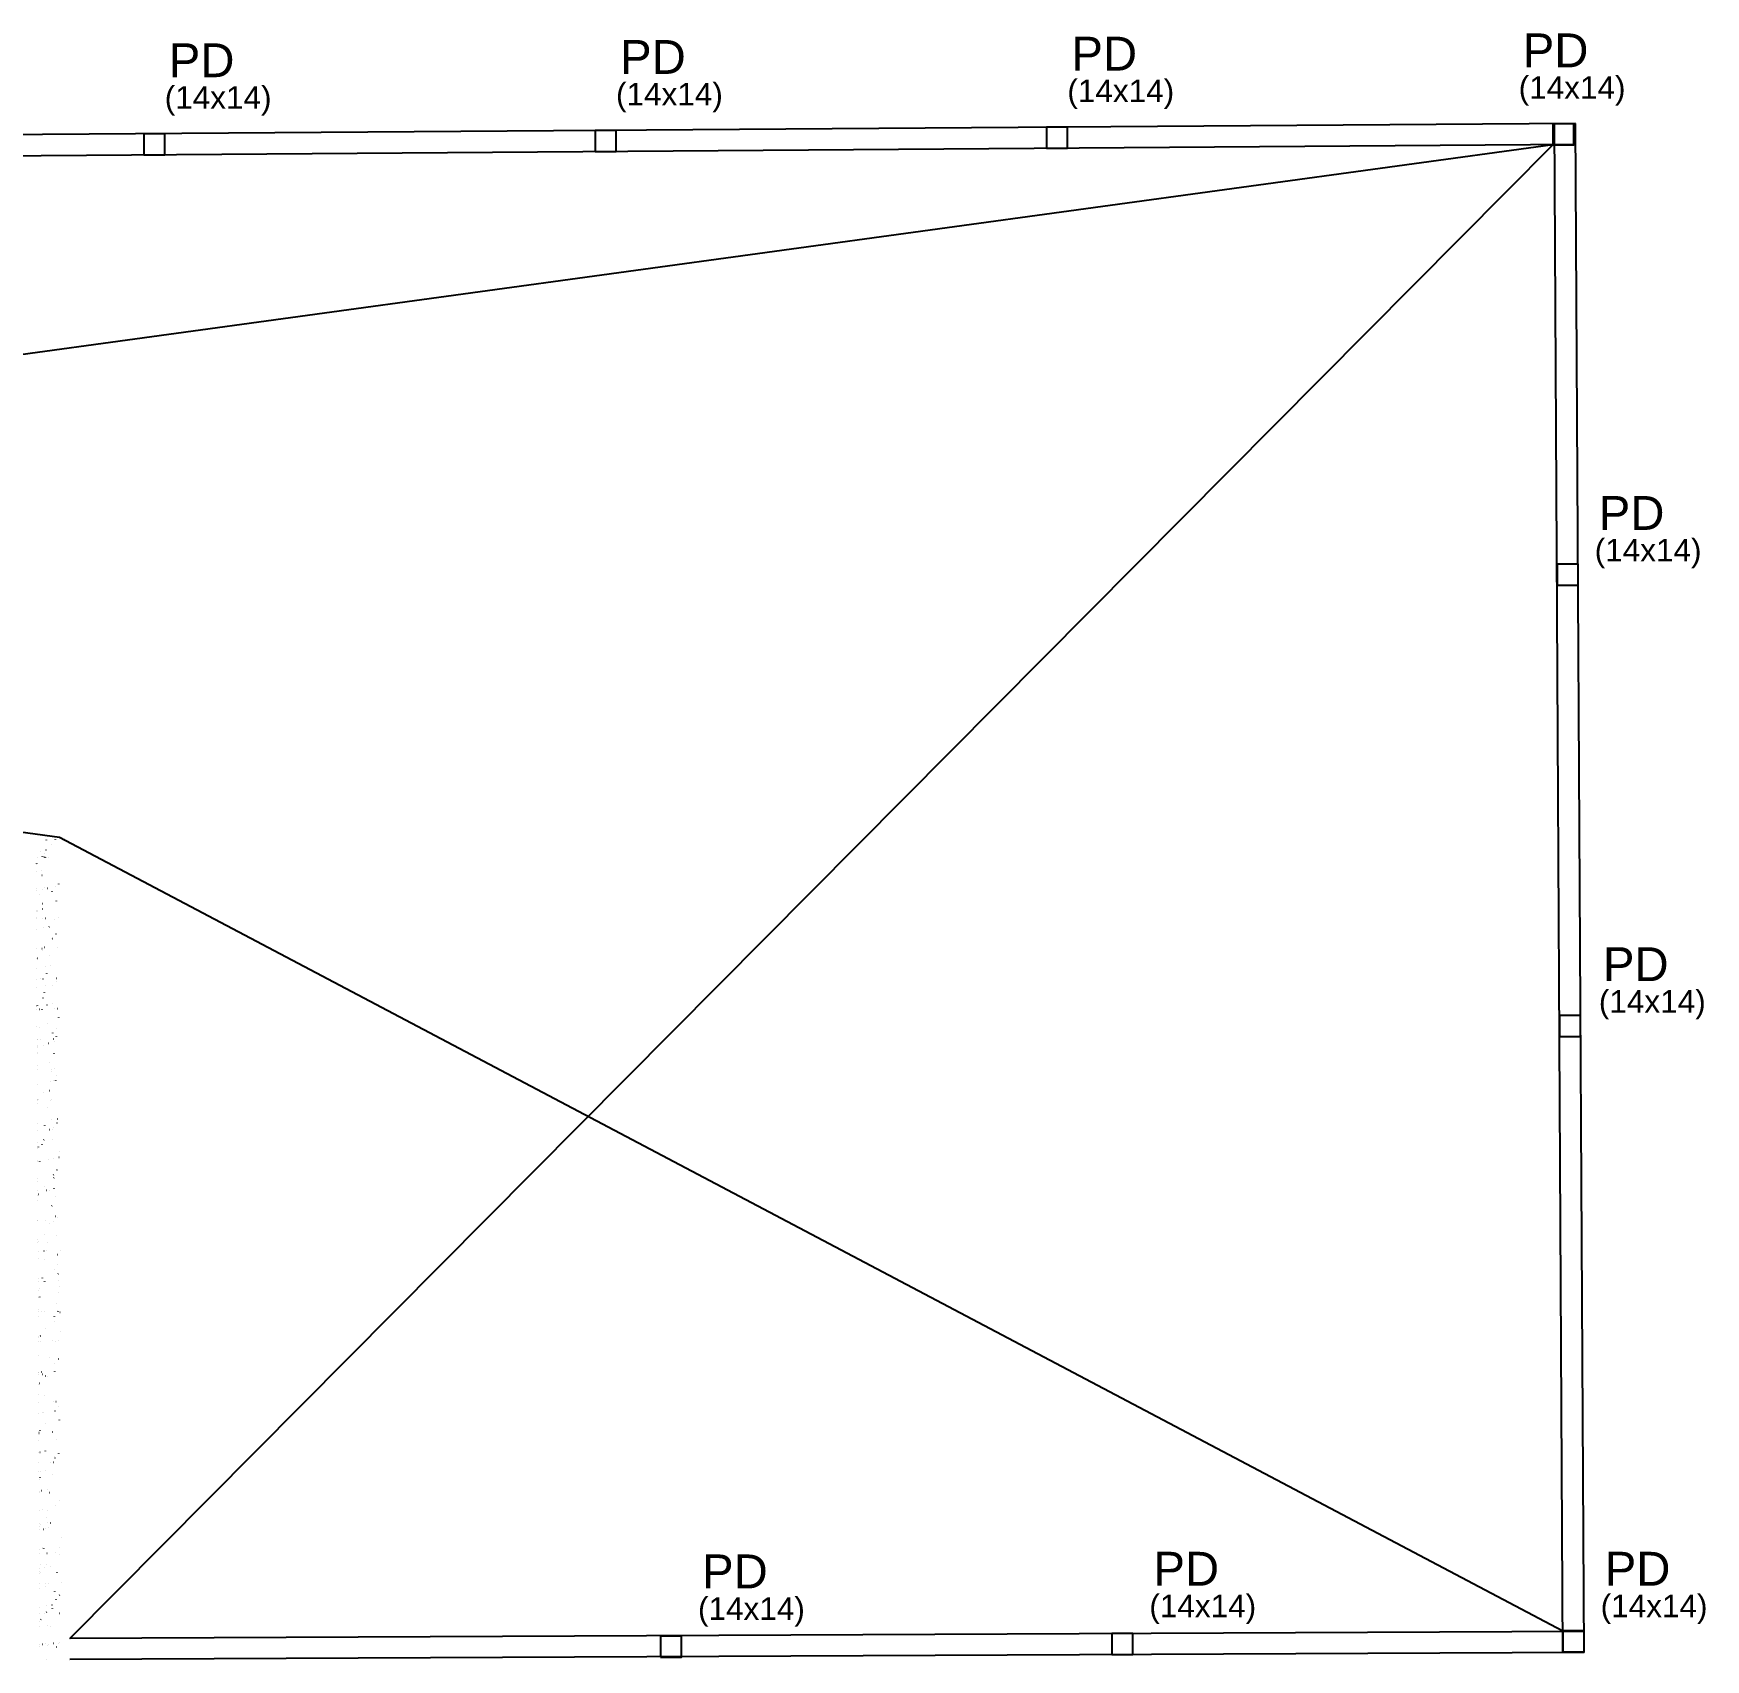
# Model space of a CAD drawing. Header units: millimetres. Extents: x 11071 to 20686, y 1651 to 7234.
# Drawn here: x 16006 to 17118, y 6153 to 7234 of the extents above; entities that cross this region are included whole.
import ezdxf

# ---------------------------------------------------------------- set-up
doc = ezdxf.new("R2010")
doc.units = ezdxf.units.MM
for name, color, linetype in [('1', 4, 'Continuous'), ('12', 3, 'Continuous'), ('19', 5, 'Continuous'), ('4', 1, 'Continuous'), ('9', 3, 'Continuous')]:
    doc.layers.add(name, color=color, linetype=linetype)
doc.styles.get("Standard").update_dxf_attribs({"font": 'arial.ttf'})

# ---------------------------------------------------------------- blocks, each defined once
blk = doc.blocks.new('_H9EFD498501-004')
for p, q in [((3967.79707, 4538.420024), (3967.842727, 4538.479525)), ((3957.466791, 4524.957342), (3957.466791, 4524.957342)), ((3957.466791, 4524.957342), (3957.466791, 4524.957342)), ((3957.466791, 4524.957342), (3957.466791, 4524.957342)), ((3957.798164, 4525.389195), (3957.843821, 4525.448697)), ((3958.55694, 4529.193297), (3958.55694, 4529.193297)), ((3958.55694, 4529.193297), (3958.55694, 4529.193297)), ((3958.55694, 4529.193297), (3958.55694, 4529.193297)), ((3961.542046, 4530.268318), (3961.587704, 4530.32782)), ((3962.868451, 4529.784808), (3962.878241, 4529.859166)), ((3963.534407, 4529.410618), (3963.609335, 4529.41389)), ((3963.982634, 4534.635244), (3963.998835, 4534.638835)), ((3963.982634, 4534.635244), (3963.982634, 4534.635244)), ((3965.407622, 4529.492405), (3965.482551, 4529.495676)), ((3957.487719, 4520.304798), (3957.487719, 4520.304798)), ((3957.487719, 4520.304798), (3957.487719, 4520.304798)), ((3960.62039, 4520.999294), (3960.693612, 4521.015527)), ((3961.277664, 4517.701573), (3961.287453, 4517.775932)), ((3957.53837, 4509.044691), (3957.53837, 4509.044691)), ((3957.53837, 4509.044691), (3957.53837, 4509.044691)), ((3957.545646, 4507.427082), (3957.545646, 4507.427082)), ((3957.545646, 4507.427082), (3957.545646, 4507.427082)), ((3957.545646, 4507.427082), (3957.545646, 4507.427082)), ((3959.613455, 4505.060652), (3959.623244, 4505.13501)), ((3961.342387, 4508.2688), (3961.415609, 4508.285033)), ((3962.961383, 4509.281465), (3963.036311, 4509.284736)), ((3965.003497, 4509.080448), (3965.076719, 4509.096681)), ((3967.9723, 4507.022698), (3968.017957, 4507.0822)), ((3970.369298, 4510.146527), (3970.414955, 4510.206029)), ((3972.364767, 4511.877087), (3972.374557, 4511.951445)), ((3957.603573, 4494.549367), (3957.603573, 4494.549367)), ((3957.603573, 4494.549367), (3957.603573, 4494.549367)), ((3957.608222, 4493.515968), (3957.608222, 4493.515968)), ((3957.608222, 4493.515968), (3957.608222, 4493.515968)), ((3957.608222, 4493.515968), (3957.608222, 4493.515968)), ((3957.973393, 4493.99187), (3958.019051, 4494.051371)), ((3958.125456, 4493.75818), (3958.135245, 4493.832538)), ((3961.698274, 4495.45714), (3961.771496, 4495.473373)), ((3961.717276, 4498.870993), (3961.762933, 4498.930494)), ((3970.876769, 4500.574615), (3970.886558, 4500.648974)), ((3957.624257, 4489.951194), (3957.624257, 4489.951194)), ((3957.624257, 4489.951194), (3957.624257, 4489.951194)), ((3957.624257, 4489.951194), (3957.624257, 4489.951194)), ((3957.628785, 4488.944504), (3957.628785, 4488.944504)), ((3957.628785, 4488.944504), (3957.628785, 4488.944504)), ((3957.628785, 4488.944504), (3957.628785, 4488.944504)), ((3957.6615, 4481.671651), (3957.6615, 4481.671651)), ((3957.6615, 4481.671651), (3957.6615, 4481.671651)), ((3957.6615, 4481.671651), (3957.6615, 4481.671651)), ((3961.78893, 4489.12614), (3961.863858, 4489.129411)), ((3962.420271, 4482.726645), (3962.493493, 4482.742878)), ((3963.662145, 4489.207926), (3963.737074, 4489.211198)), ((3966.081381, 4483.538294), (3966.154604, 4483.554527)), ((3969.285981, 4488.491381), (3969.29577, 4488.565739)), ((3972.503722, 4489.593958), (3972.578651, 4489.597229)), ((3957.719201, 4468.844317), (3957.719201, 4468.844317)), ((3957.719201, 4468.844317), (3957.719201, 4468.844317)), ((3957.719427, 4468.793936), (3957.719427, 4468.793936)), ((3957.719427, 4468.793936), (3957.719427, 4468.793936)), ((3961.215906, 4468.996986), (3961.290834, 4469.000258)), ((3962.776158, 4469.914986), (3962.84938, 4469.931219)), ((3967.621772, 4475.850459), (3967.631561, 4475.924817)), ((3968.14753, 4475.625373), (3968.193187, 4475.684874)), ((3970.544528, 4478.749201), (3970.590185, 4478.808703)), ((3971.331269, 4469.438633), (3971.406198, 4469.441904)), ((3957.749652, 4462.074595), (3957.749652, 4462.074595)), ((3957.749652, 4462.074595), (3957.749652, 4462.074595)), ((3957.749652, 4462.074595), (3957.749652, 4462.074595)), ((3958.148623, 4462.594544), (3958.19428, 4462.654045)), ((3961.892506, 4467.473667), (3961.938163, 4467.533169)), ((3963.498155, 4457.184491), (3963.571378, 4457.200724)), ((3966.133773, 4464.547988), (3966.143563, 4464.622346)), ((3967.159265, 4457.99614), (3967.232488, 4458.012373)), ((3957.777354, 4455.91622), (3957.777354, 4455.91622)), ((3957.777354, 4455.91622), (3957.777354, 4455.91622)), ((3957.777354, 4455.91622), (3957.777354, 4455.91622)), ((3957.809616, 4448.74413), (3957.809616, 4448.74413)), ((3957.809616, 4448.74413), (3957.809616, 4448.74413)), ((3957.809616, 4448.74413), (3957.809616, 4448.74413)), ((3960.043453, 4448.841661), (3960.118381, 4448.844933)), ((3961.916668, 4448.923448), (3961.991597, 4448.926719)), ((3964.542985, 4452.464753), (3964.552775, 4452.539112)), ((3970.719758, 4447.351876), (3970.765415, 4447.411377)), ((3970.758245, 4449.309479), (3970.833174, 4449.312751)), ((3957.835281, 4443.038504), (3957.835281, 4443.038504)), ((3957.835281, 4443.038504), (3957.835281, 4443.038504)), ((3962.067736, 4436.076341), (3962.113393, 4436.135843)), ((3962.878776, 4439.823831), (3962.888566, 4439.89819)), ((3963.854042, 4444.372832), (3963.927264, 4444.389065)), ((3968.32276, 4444.228047), (3968.368417, 4444.287548)), ((3957.891083, 4430.633222), (3957.891083, 4430.633222)), ((3957.891083, 4430.633222), (3957.891083, 4430.633222)), ((3957.891083, 4430.633222), (3957.891083, 4430.633222)), ((3957.893208, 4430.160789), (3957.893208, 4430.160789)), ((3957.893208, 4430.160789), (3957.893208, 4430.160789)), ((3957.893208, 4430.160789), (3957.893208, 4430.160789)), ((3957.900031, 4428.643943), (3957.900031, 4428.643943)), ((3957.900031, 4428.643943), (3957.900031, 4428.643943)), ((3958.323853, 4431.197218), (3958.36951, 4431.25672)), ((3959.470429, 4428.712508), (3959.545357, 4428.715779)), ((3961.390778, 4428.52136), (3961.400567, 4428.595718)), ((3964.57604, 4431.642337), (3964.649262, 4431.65857)), ((3968.23715, 4432.453986), (3968.310372, 4432.470218)), ((3969.585792, 4429.154154), (3969.660721, 4429.157425)), ((3971.459007, 4429.23594), (3971.533936, 4429.239212)), ((3957.951135, 4417.283073), (3957.951135, 4417.283073)), ((3957.951135, 4417.283073), (3957.951135, 4417.283073)), ((3959.79999, 4416.438126), (3959.809779, 4416.512484)), ((3964.931926, 4418.830677), (3965.005148, 4418.84691)), ((3968.497989, 4412.830721), (3968.543647, 4412.890223)), ((3970.894988, 4415.95455), (3970.940645, 4416.014052)), ((3972.551302, 4423.254561), (3972.561092, 4423.328919)), ((3957.990447, 4408.543756), (3957.990447, 4408.543756)), ((3957.990447, 4408.543756), (3957.990447, 4408.543756)), ((3957.990447, 4408.543756), (3957.990447, 4408.543756)), ((3958.009062, 4404.405358), (3958.009062, 4404.405358)), ((3958.009062, 4404.405358), (3958.009062, 4404.405358)), ((3958.009062, 4404.405358), (3958.009062, 4404.405358)), ((3958.015894, 4402.886577), (3958.015894, 4402.886577)), ((3958.135781, 4403.797204), (3958.14557, 4403.871562)), ((3958.297976, 4408.557183), (3958.372904, 4408.560454)), ((3960.171191, 4408.638969), (3960.24612, 4408.64224)), ((3962.242966, 4404.679016), (3962.288623, 4404.738517)), ((3965.653924, 4406.100183), (3965.727146, 4406.116416)), ((3969.012768, 4409.025001), (3969.087696, 4409.028272)), ((3969.315034, 4406.911831), (3969.388256, 4406.928064)), ((3970.887093, 4410.613639), (3970.896883, 4410.687997)), ((3958.032514, 4399.191848), (3958.032514, 4399.191848)), ((3958.032514, 4399.191848), (3958.032514, 4399.191848)), ((3958.032514, 4399.191848), (3958.032514, 4399.191848)), ((3958.06699, 4391.527642), (3958.06699, 4391.527642)), ((3958.06699, 4391.527642), (3958.06699, 4391.527642)), ((3958.499083, 4399.799893), (3958.54474, 4399.859394)), ((3966.00981, 4393.288523), (3966.083033, 4393.304756)), ((3969.399095, 4399.311168), (3969.408884, 4399.385526)), ((3958.080862, 4388.443569), (3958.080862, 4388.443569)), ((3958.080862, 4388.443569), (3958.080862, 4388.443569)), ((3958.080862, 4388.443569), (3958.080862, 4388.443569)), ((3966.731808, 4380.558029), (3966.80503, 4380.574262)), ((3967.808307, 4387.227933), (3967.818096, 4387.302292)), ((3967.840315, 4388.869675), (3967.915243, 4388.872947)), ((3968.673219, 4381.433396), (3968.718876, 4381.492897)), ((3969.71353, 4388.951462), (3969.788459, 4388.954733)), ((3970.392918, 4381.369677), (3970.46614, 4381.38591)), ((3971.070217, 4384.557224), (3971.115875, 4384.616726)), ((3958.124917, 4378.649927), (3958.124917, 4378.649927)), ((3958.124917, 4378.649927), (3958.124917, 4378.649927)), ((3958.124917, 4378.649927), (3958.124917, 4378.649927)), ((3958.171278, 4368.343382), (3958.171278, 4368.343382)), ((3958.425714, 4368.35449), (3958.500643, 4368.357762)), ((3958.674313, 4368.402567), (3958.71997, 4368.462069)), ((3962.418196, 4373.28169), (3962.463853, 4373.341192)), ((3966.144098, 4374.587011), (3966.153887, 4374.66137)), ((3967.267291, 4368.740522), (3967.342219, 4368.743793)), ((3958.173945, 4367.750475), (3958.173945, 4367.750475)), ((3958.173945, 4367.750475), (3958.173945, 4367.750475)), ((3958.173945, 4367.750475), (3958.173945, 4367.750475)), ((3958.182844, 4365.772211), (3958.182844, 4365.772211)), ((3958.182844, 4365.772211), (3958.182844, 4365.772211)), ((3964.656099, 4363.28454), (3964.665889, 4363.358898)), ((3967.087694, 4367.746369), (3967.160917, 4367.762602)), ((3958.240771, 4352.894496), (3958.240771, 4352.894496)), ((3958.240771, 4352.894496), (3958.240771, 4352.894496)), ((3958.240771, 4352.894496), (3958.240771, 4352.894496)), ((3958.261693, 4348.243194), (3958.261693, 4348.243194)), ((3958.261693, 4348.243194), (3958.261693, 4348.243194)), ((3958.261693, 4348.243194), (3958.261693, 4348.243194)), ((3963.065311, 4351.201306), (3963.075101, 4351.275664)), ((3966.094838, 4348.585197), (3966.169766, 4348.588468)), ((3967.809692, 4355.015874), (3967.882914, 4355.032107)), ((3967.968053, 4348.666983), (3968.042982, 4348.670255)), ((3968.848449, 4350.03607), (3968.894106, 4350.095572)), ((3971.245447, 4353.159899), (3971.291104, 4353.2194)), ((3971.470802, 4355.827523), (3971.544024, 4355.843756)), ((3958.298698, 4340.01678), (3958.298698, 4340.01678)), ((3958.298698, 4340.01678), (3958.298698, 4340.01678)), ((3958.315376, 4336.309102), (3958.315376, 4336.309102)), ((3958.315376, 4336.309102), (3958.315376, 4336.309102)), ((3958.315376, 4336.309102), (3958.315376, 4336.309102)), ((3958.849543, 4337.005241), (3958.8952, 4337.064743)), ((3961.401102, 4338.560384), (3961.410892, 4338.634742)), ((3962.593425, 4341.884364), (3962.639083, 4341.943866)), ((3968.165579, 4342.204215), (3968.238801, 4342.220448)), ((3958.352109, 4328.143007), (3958.352109, 4328.143007)), ((3958.352109, 4328.143007), (3958.352109, 4328.143007)), ((3958.356625, 4327.139064), (3958.356625, 4327.139064)), ((3958.356625, 4327.139064), (3958.356625, 4327.139064)), ((3958.356625, 4327.139064), (3958.356625, 4327.139064)), ((3959.913104, 4327.257912), (3959.922893, 4327.332271)), ((3965.521814, 4328.456043), (3965.596742, 4328.459315)), ((3968.887576, 4329.47372), (3968.960798, 4329.489953)), ((3972.548686, 4330.285369), (3972.621908, 4330.301602)), ((3972.664416, 4334.074348), (3972.674206, 4334.148706)), ((3958.407532, 4315.82196), (3958.407532, 4315.82196)), ((3958.407532, 4315.82196), (3958.407532, 4315.82196)), ((3958.407532, 4315.82196), (3958.407532, 4315.82196)), ((3958.414552, 4314.261349), (3958.414552, 4314.261349)), ((3958.414552, 4314.261349), (3958.414552, 4314.261349)), ((3969.023679, 4318.638744), (3969.069336, 4318.698246)), ((3969.243463, 4316.662061), (3969.316685, 4316.678294)), ((3971.073628, 4321.991113), (3971.083418, 4322.065472)), ((3971.420677, 4321.762573), (3971.466334, 4321.822075)), ((3958.442524, 4308.04282), (3958.442524, 4308.04282)), ((3958.442524, 4308.04282), (3958.442524, 4308.04282)), ((3958.442524, 4308.04282), (3958.442524, 4308.04282)), ((3958.456807, 4304.867728), (3958.456807, 4304.867728)), ((3958.456807, 4304.867728), (3958.456807, 4304.867728)), ((3958.456807, 4304.867728), (3958.456807, 4304.867728)), ((3959.024773, 4305.607916), (3959.07043, 4305.667417)), ((3962.768655, 4310.487039), (3962.814312, 4310.54654)), ((3964.349361, 4308.300718), (3964.424289, 4308.30399)), ((3966.222576, 4308.382505), (3966.297505, 4308.385776)), ((3969.409419, 4309.350191), (3969.419209, 4309.42455)), ((3969.96546, 4303.931566), (3970.038683, 4303.947799)), ((3958.472479, 4301.383633), (3958.472479, 4301.383633)), ((3958.472479, 4301.383633), (3958.472479, 4301.383633)), ((3958.472479, 4301.383633), (3958.472479, 4301.383633)), ((3967.921421, 4298.04772), (3967.93121, 4298.122078)), ((3970.321347, 4291.119906), (3970.394569, 4291.136139)), ((3971.595907, 4290.365248), (3971.641564, 4290.424749)), ((3958.530406, 4288.505918), (3958.530406, 4288.505918)), ((3958.530406, 4288.505918), (3958.530406, 4288.505918)), ((3958.53294, 4287.942633), (3958.53294, 4287.942633)), ((3958.53294, 4287.942633), (3958.53294, 4287.942633)), ((3963.776337, 4288.171565), (3963.851265, 4288.174836)), ((3966.330633, 4285.964486), (3966.340422, 4286.038844)), ((3969.198909, 4287.241419), (3969.244566, 4287.30092)), ((3958.588333, 4275.628202), (3958.588333, 4275.628202)), ((3958.588333, 4275.628202), (3958.588333, 4275.628202)), ((3958.588333, 4275.628202), (3958.588333, 4275.628202)), ((3958.598237, 4273.426355), (3958.598237, 4273.426355)), ((3958.598237, 4273.426355), (3958.598237, 4273.426355)), ((3958.598237, 4273.426355), (3958.598237, 4273.426355)), ((3959.200002, 4274.21059), (3959.245659, 4274.270092)), ((3962.943885, 4279.089713), (3962.989542, 4279.149215)), ((3964.666424, 4273.323564), (3964.676213, 4273.397922)), ((3971.043345, 4278.389412), (3971.116567, 4278.405645)), ((3973.318676, 4268.484058), (3973.393605, 4268.487329)), ((3958.623355, 4267.842446), (3958.623355, 4267.842446)), ((3958.623355, 4267.842446), (3958.623355, 4267.842446)), ((3958.623355, 4267.842446), (3958.623355, 4267.842446)), ((3958.64626, 4262.750487), (3958.64626, 4262.750487)), ((3958.64626, 4262.750487), (3958.64626, 4262.750487)), ((3962.603884, 4268.01624), (3962.678812, 4268.019511)), ((3963.178425, 4262.021092), (3963.188215, 4262.095451)), ((3964.477099, 4268.098026), (3964.552028, 4268.101298)), ((3971.399231, 4265.577752), (3971.472453, 4265.593985)), ((3971.771137, 4258.967922), (3971.816794, 4259.027423)), ((3958.704187, 4249.872771), (3958.704187, 4249.872771)), ((3958.704187, 4249.872771), (3958.704187, 4249.872771)), ((3958.704187, 4249.872771), (3958.704187, 4249.872771)), ((3958.713771, 4247.742259), (3958.713771, 4247.742259)), ((3958.713771, 4247.742259), (3958.713771, 4247.742259)), ((3961.587637, 4249.937858), (3961.597427, 4250.012216)), ((3962.03086, 4247.887086), (3962.105788, 4247.890358)), ((3963.119115, 4247.692388), (3963.164772, 4247.751889)), ((3969.374139, 4255.844093), (3969.419796, 4255.903595)), ((3972.121229, 4252.847257), (3972.194451, 4252.86349)), ((3972.146223, 4248.328733), (3972.221152, 4248.332004)), ((3958.739668, 4241.984982), (3958.739668, 4241.984982)), ((3958.739668, 4241.984982), (3958.739668, 4241.984982)), ((3958.739668, 4241.984982), (3958.739668, 4241.984982)), ((3958.762114, 4236.995055), (3958.762114, 4236.995055)), ((3959.297119, 4237.113663), (3959.370341, 4237.129896)), ((3959.375232, 4242.813265), (3959.420889, 4242.872766)), ((3959.923428, 4237.296936), (3959.933218, 4237.371294)), ((3972.477115, 4240.035598), (3972.550337, 4240.051831)), ((3972.674741, 4244.113371), (3972.68453, 4244.18773)), ((3958.799169, 4228.757343), (3958.799169, 4228.757343)), ((3958.804186, 4227.642072), (3958.804186, 4227.642072)), ((3958.804186, 4227.642072), (3958.804186, 4227.642072)), ((3958.804186, 4227.642072), (3958.804186, 4227.642072)), ((3958.820041, 4224.11734), (3958.820041, 4224.11734)), ((3958.820041, 4224.11734), (3958.820041, 4224.11734)), ((3958.820041, 4224.11734), (3958.820041, 4224.11734)), ((3960.858407, 4227.731761), (3960.933335, 4227.735033)), ((3962.731622, 4227.813548), (3962.806551, 4227.816819)), ((3969.549369, 4224.446768), (3969.595026, 4224.506269)), ((3971.186742, 4232.8109), (3971.196532, 4232.885258)), ((3971.573199, 4228.199579), (3971.648128, 4228.202851)), ((3971.946367, 4227.570596), (3971.992024, 4227.630098)), ((3973.199113, 4227.305103), (3973.272335, 4227.321336)), ((3963.294345, 4216.295062), (3963.340002, 4216.354563)), ((3969.595954, 4220.727666), (3969.605744, 4220.802024)), ((3973.554999, 4214.493444), (3973.628222, 4214.509677)), ((3958.877968, 4211.239624), (3958.877968, 4211.239624)), ((3958.881099, 4210.543608), (3958.881099, 4210.543608)), ((3958.881099, 4210.543608), (3958.881099, 4210.543608)), ((3958.881099, 4210.543608), (3958.881099, 4210.543608)), ((3958.894602, 4207.541885), (3958.894602, 4207.541885)), ((3958.894602, 4207.541885), (3958.894602, 4207.541885)), ((3959.550462, 4211.415939), (3959.596119, 4211.47544)), ((3960.285383, 4207.602608), (3960.360311, 4207.605879)), ((3960.375003, 4211.571509), (3960.448226, 4211.587742)), ((3967.931745, 4208.086744), (3967.941535, 4208.161102)), ((3970.400746, 4208.044254), (3970.475675, 4208.047526)), ((3972.273961, 4208.126041), (3972.34889, 4208.129312)), ((3958.935895, 4198.361909), (3958.935895, 4198.361909)), ((3958.935895, 4198.361909), (3958.935895, 4198.361909)), ((3958.935895, 4198.361909), (3958.935895, 4198.361909)), ((3966.443747, 4196.784272), (3966.453536, 4196.858631)), ((3969.724598, 4193.049442), (3969.770255, 4193.108943)), ((3972.121596, 4196.173271), (3972.167254, 4196.232772)), ((3958.985017, 4187.441698), (3958.985017, 4187.441698)), ((3958.985017, 4187.441698), (3958.985017, 4187.441698)), ((3958.985017, 4187.441698), (3958.985017, 4187.441698)), ((3958.993822, 4185.484193), (3958.993822, 4185.484193)), ((3959.11293, 4187.447283), (3959.187858, 4187.450554)), ((3959.725692, 4180.018613), (3959.771349, 4180.078115)), ((3960.986145, 4187.529069), (3961.061074, 4187.532341)), ((3961.452887, 4186.029355), (3961.52611, 4186.045588)), ((3963.469575, 4184.897736), (3963.515232, 4184.957238)), ((3964.852959, 4184.701038), (3964.862748, 4184.775396)), ((3969.827722, 4187.915101), (3969.902651, 4187.918372)), ((3959.02253, 4179.102235), (3959.02253, 4179.102235)), ((3959.02253, 4179.102235), (3959.02253, 4179.102235)), ((3959.02253, 4179.102235), (3959.02253, 4179.102235)), ((3959.05175, 4172.606478), (3959.05175, 4172.606478)), ((3959.05175, 4172.606478), (3959.05175, 4172.606478)), ((3959.05175, 4172.606478), (3959.05175, 4172.606478)), ((3963.18875, 4172.060116), (3963.198539, 4172.134474)), ((3959.075433, 4167.341511), (3959.075433, 4167.341511)), ((3959.075433, 4167.341511), (3959.075433, 4167.341511)), ((3959.075433, 4167.341511), (3959.075433, 4167.341511)), ((3959.109677, 4159.728762), (3959.109677, 4159.728762)), ((3961.700751, 4160.757645), (3961.710541, 4160.832003)), ((3962.530772, 4160.487201), (3962.603994, 4160.503433)), ((3968.655269, 4167.759776), (3968.730198, 4167.763047)), ((3969.899828, 4161.652116), (3969.945485, 4161.711618)), ((3970.528484, 4167.841562), (3970.603413, 4167.844833)), ((3972.296826, 4164.775945), (3972.342483, 4164.835447)), ((3959.163961, 4147.660862), (3959.163961, 4147.660862)), ((3959.163961, 4147.660862), (3959.163961, 4147.660862)), ((3959.163961, 4147.660862), (3959.163961, 4147.660862)), ((3959.165848, 4147.241324), (3959.165848, 4147.241324)), ((3959.167604, 4146.851046), (3959.167604, 4146.851046)), ((3959.167604, 4146.851046), (3959.167604, 4146.851046)), ((3959.225548, 4146.863892), (3959.29877, 4146.880125)), ((3959.240668, 4147.244591), (3959.315597, 4147.247862)), ((3959.900922, 4148.621288), (3959.946579, 4148.680789)), ((3960.109963, 4148.67441), (3960.119753, 4148.748769)), ((3963.644805, 4153.500411), (3963.690462, 4153.559912)), ((3968.082245, 4147.630622), (3968.157173, 4147.633894)), ((3972.861276, 4155.490846), (3972.871065, 4155.565204)), ((3959.190807, 4141.692725), (3959.190807, 4141.692725)), ((3959.190807, 4141.692725), (3959.190807, 4141.692725)), ((3963.608656, 4134.945046), (3963.681878, 4134.961279)), ((3971.197067, 4142.849924), (3971.206856, 4142.924282)), ((3959.225531, 4133.973331), (3959.225531, 4133.973331)), ((3959.225531, 4133.973331), (3959.225531, 4133.973331)), ((3959.225531, 4133.973331), (3959.225531, 4133.973331)), ((3959.256264, 4127.141137), (3959.256264, 4127.141137)), ((3959.256264, 4127.141137), (3959.256264, 4127.141137)), ((3959.256264, 4127.141137), (3959.256264, 4127.141137)), ((3959.947546, 4134.133398), (3960.020768, 4134.149631)), ((3966.909792, 4127.475297), (3966.98472, 4127.478569)), ((3968.783007, 4127.557083), (3968.857936, 4127.560355)), ((3969.709068, 4131.547452), (3969.718858, 4131.621811)), ((3970.075058, 4130.254791), (3970.120715, 4130.314292)), ((3972.472056, 4133.378619), (3972.517713, 4133.438121)), ((3959.283458, 4121.095615), (3959.283458, 4121.095615)), ((3959.283458, 4121.095615), (3959.283458, 4121.095615)), ((3959.305392, 4116.219488), (3959.305392, 4116.219488)), ((3959.305392, 4116.219488), (3959.305392, 4116.219488)), ((3959.305392, 4116.219488), (3959.305392, 4116.219488)), ((3960.076152, 4117.223962), (3960.121809, 4117.283464)), ((3960.303432, 4121.321738), (3960.376655, 4121.337971)), ((3963.820034, 4122.103085), (3963.865691, 4122.162587)), ((3968.11828, 4119.464218), (3968.12807, 4119.538576)), ((3959.341385, 4108.2179), (3959.341385, 4108.2179)), ((3959.341385, 4108.2179), (3959.341385, 4108.2179)), ((3959.341385, 4108.2179), (3959.341385, 4108.2179)), ((3959.346679, 4107.04095), (3959.346679, 4107.04095)), ((3959.346679, 4107.04095), (3959.346679, 4107.04095)), ((3961.02543, 4108.591244), (3961.098652, 4108.607477)), ((3964.68654, 4109.402892), (3964.759762, 4109.419125)), ((3966.336768, 4107.346144), (3966.411696, 4107.349415)), ((3966.454071, 4106.823296), (3966.463861, 4106.897654)), ((3972.647286, 4101.981294), (3972.692943, 4102.040795)), ((3959.399312, 4095.340184), (3959.399312, 4095.340184)), ((3959.399312, 4095.340184), (3959.399312, 4095.340184)), ((3961.381316, 4095.779584), (3961.454539, 4095.795817)), ((3963.995264, 4090.705759), (3964.040921, 4090.765261)), ((3964.966073, 4095.520825), (3964.975862, 4095.595183)), ((3970.250288, 4098.857465), (3970.295945, 4098.916966)), ((3959.437094, 4086.940763), (3959.437094, 4086.940763)), ((3959.437094, 4086.940763), (3959.437094, 4086.940763)), ((3959.437094, 4086.940763), (3959.437094, 4086.940763)), ((3959.446823, 4084.778115), (3959.446823, 4084.778115)), ((3959.446823, 4084.778115), (3959.446823, 4084.778115)), ((3959.446823, 4084.778115), (3959.446823, 4084.778115)), ((3959.457239, 4082.462469), (3959.457239, 4082.462469)), ((3959.457239, 4082.462469), (3959.457239, 4082.462469)), ((3959.457239, 4082.462469), (3959.457239, 4082.462469)), ((3960.251381, 4085.826636), (3960.297039, 4085.886138)), ((3962.103314, 4083.049089), (3962.176536, 4083.065322)), ((3963.375285, 4083.43759), (3963.385074, 4083.511949)), ((3965.164315, 4087.190819), (3965.239243, 4087.19409)), ((3965.764424, 4083.860738), (3965.837646, 4083.876971)), ((3967.03753, 4087.272605), (3967.112459, 4087.275876)), ((3959.515166, 4069.584753), (3959.515166, 4069.584753)), ((3959.515166, 4069.584753), (3959.515166, 4069.584753)), ((3961.711076, 4070.796668), (3961.720865, 4070.871027)), ((3962.459201, 4070.23743), (3962.532423, 4070.253663)), ((3972.822516, 4070.583968), (3972.868173, 4070.64347)), ((3974.462388, 4077.613104), (3974.472178, 4077.687462)), ((3959.52751, 4066.840576), (3959.52751, 4066.840576)), ((3959.52751, 4066.840576), (3959.52751, 4066.840576)), ((3960.223077, 4059.494197), (3960.232867, 4059.568555)), ((3963.181198, 4057.506935), (3963.25442, 4057.523168)), ((3964.170494, 4059.308434), (3964.216151, 4059.367935)), ((3964.591291, 4067.061665), (3964.666219, 4067.064937)), ((3966.842308, 4058.318584), (3966.91553, 4058.334817)), ((3970.425518, 4067.460139), (3970.471175, 4067.519641)), ((3972.97439, 4066.310632), (3972.984179, 4066.384991)), ((3959.573093, 4056.707037), (3959.573093, 4056.707037)), ((3959.573093, 4056.707037), (3959.573093, 4056.707037)), ((3959.573093, 4056.707037), (3959.573093, 4056.707037)), ((3959.582445, 4054.628108), (3959.582445, 4054.628108)), ((3959.582445, 4054.628108), (3959.582445, 4054.628108)), ((3959.582445, 4054.628108), (3959.582445, 4054.628108)), ((3959.588253, 4053.336742), (3959.588253, 4053.336742)), ((3959.588253, 4053.336742), (3959.588253, 4053.336742)), ((3959.588253, 4053.336742), (3959.588253, 4053.336742)), ((3959.617925, 4046.740389), (3959.617925, 4046.740389)), ((3959.617925, 4046.740389), (3959.617925, 4046.740389)), ((3959.617925, 4046.740389), (3959.617925, 4046.740389)), ((3960.426611, 4054.429311), (3960.472268, 4054.488812)), ((3963.418838, 4046.90634), (3963.493766, 4046.909611)), ((3965.292053, 4046.988126), (3965.366982, 4046.991398)), ((3971.383602, 4054.227398), (3971.393391, 4054.301756)), ((3974.13363, 4047.374158), (3974.208559, 4047.377429)), ((3959.63102, 4043.829322), (3959.63102, 4043.829322)), ((3959.63102, 4043.829322), (3959.63102, 4043.829322)), ((3963.537085, 4044.695276), (3963.610307, 4044.711509)), ((3969.719393, 4041.586476), (3969.729182, 4041.660834)), ((3970.600748, 4036.062814), (3970.646405, 4036.122315)), ((3972.997746, 4039.186642), (3973.043403, 4039.246144)), ((3959.688947, 4030.951606), (3959.688947, 4030.951606)), ((3959.688947, 4030.951606), (3959.688947, 4030.951606)), ((3959.688947, 4030.951606), (3959.688947, 4030.951606)), ((3959.708341, 4026.640202), (3959.708341, 4026.640202)), ((3959.708341, 4026.640202), (3959.708341, 4026.640202)), ((3962.845814, 4026.777187), (3962.920742, 4026.780458)), ((3964.259082, 4031.964781), (3964.332305, 4031.981014)), ((3964.345724, 4027.911108), (3964.391381, 4027.97061)), ((3967.920192, 4032.776429), (3967.993415, 4032.792662)), ((3968.231394, 4030.284005), (3968.241184, 4030.358363)), ((3972.961177, 4027.218833), (3973.036106, 4027.222104)), ((3959.729684, 4021.895368), (3959.729684, 4021.895368)), ((3959.729684, 4021.895368), (3959.729684, 4021.895368)), ((3959.729684, 4021.895368), (3959.729684, 4021.895368)), ((3959.746874, 4018.073891), (3959.746874, 4018.073891)), ((3959.746874, 4018.073891), (3959.746874, 4018.073891)), ((3960.601841, 4023.031985), (3960.647498, 4023.091487)), ((3964.614969, 4019.153121), (3964.688191, 4019.169354)), ((3966.640606, 4018.20077), (3966.650396, 4018.275129)), ((3959.798756, 4006.540014), (3959.798756, 4006.540014)), ((3959.798756, 4006.540014), (3959.798756, 4006.540014)), ((3959.798756, 4006.540014), (3959.798756, 4006.540014)), ((3959.804801, 4005.196175), (3959.804801, 4005.196175)), ((3959.804801, 4005.196175), (3959.804801, 4005.196175)), ((3959.804801, 4005.196175), (3959.804801, 4005.196175)), ((3961.673361, 4006.621861), (3961.748289, 4006.625133)), ((3963.546576, 4006.703648), (3963.621505, 4006.706919)), ((3964.976397, 4005.559848), (3964.986187, 4005.634207)), ((3965.336967, 4006.422627), (3965.410189, 4006.43886)), ((3968.998077, 4007.234275), (3969.071299, 4007.250508)), ((3970.775977, 4004.665488), (3970.821635, 4004.72499)), ((3972.388153, 4007.089679), (3972.463082, 4007.092951)), ((3973.172976, 4007.789317), (3973.218633, 4007.848818)), ((3964.520954, 3996.513783), (3964.566611, 3996.573284))]:
    blk.add_line(p, q)
blk = doc.blocks.new('_H9EFD498501-005')
for p, q in [((3964.35645, 4541.087279), (3964.36624, 4541.161638)), ((3967.79707, 4538.420024), (3967.842727, 4538.479525)), ((3970.194068, 4541.543853), (3970.239725, 4541.603354)), ((3976.37318, 4542.324006), (3976.37318, 4542.324006)), ((3960.264503, 4533.810954), (3960.337725, 4533.827187)), ((3963.166899, 4532.385867), (3963.166899, 4532.385867)), ((3963.166899, 4532.385867), (3963.166899, 4532.385867)), ((3963.215725, 4532.42261), (3963.215725, 4532.42261)), ((3963.925613, 4534.622602), (3963.998835, 4534.638835))]:
    blk.add_line(p, q)

msp = doc.modelspace()

# ---------------------------------------------------------------- linework, layer by layer
at = {"layer": '1'}
for p, q in [((17031.46, 7174.65), (12247.36, 7139.54)), ((17023.21, 6157.99), (17017.46, 7174.57)), ((17037.21, 6158.07), (17031.46, 7174.65)), ((17031.56, 7160.65), (12247.36, 7125.54)), ((17037.15, 6172.07), (16030.68, 6167.39)), ((17037.21, 6158.07), (16030.75, 6153.39))]:
    msp.add_line(p, q, dxfattribs=at)
at = {"layer": '19'}
for p, q in [((17016.47, 7160.34), (13656.9, 6700.17)), ((16030.68, 6167.39), (17016.47, 7160.34)), ((12793.85, 7129.55), (16023.9, 6700.17)), ((16023.9, 6700.17), (17023.21, 6172.44))]:
    msp.add_line(p, q, dxfattribs=at)
at = {"layer": '4'}
for points in [[(16379.85, 7155.91), (16393.85, 7155.91), (16393.85, 7169.91), (16379.85, 7169.91), (16379.85, 7155.91)], [(16679.85, 7158.11), (16693.85, 7158.11), (16693.85, 7172.11), (16679.85, 7172.11), (16679.85, 7158.11)], [(17016.47, 7160.34), (17030.47, 7160.34), (17030.47, 7174.34), (17016.47, 7174.34), (17016.47, 7160.34)], [(16079.85, 7153.72), (16093.85, 7153.72), (16093.85, 7167.72), (16079.85, 7167.72), (16079.85, 7153.72)], [(17019.24, 6867.66), (17033.24, 6867.66), (17033.24, 6881.66), (17019.24, 6881.66), (17019.24, 6867.66)], [(17020.94, 6567.66), (17034.94, 6567.66), (17034.94, 6581.66), (17020.94, 6581.66), (17020.94, 6567.66)], [(16423.21, 6154.91), (16437.21, 6154.91), (16437.21, 6168.91), (16423.21, 6168.91), (16423.21, 6154.91)], [(16723.21, 6156.68), (16737.21, 6156.68), (16737.21, 6170.68), (16723.21, 6170.68), (16723.21, 6156.68)], [(17023.21, 6158.44), (17037.21, 6158.44), (17037.21, 6172.44), (17023.21, 6172.44), (17023.21, 6158.44)]]:
    msp.add_lwpolyline(points, dxfattribs=at)

# ---------------------------------------------------------------- block references
at = {"layer": '19'}
for name in ['_H9EFD498501-005', '_H9EFD498501-004']:
    msp.add_blockref(name, (12050.9, 2157.09), dxfattribs=at)

# ---------------------------------------------------------------- texts
at = {"layer": '12'}
for p in [(16693.73, 7188.79), (16993.73, 7190.99), (16093.73, 7184.4), (16393.73, 7186.6), (17044.27, 6883.44), (17047.04, 6583.44), (16448.23, 6179.78), (16748.23, 6181.54), (17048.23, 6181.54)]:
    msp.add_text('(14x14)', height=15, dxfattribs=at).set_placement(p)
at = {"layer": '9'}
for p in [(16096.46, 7205.38), (16396.46, 7207.57), (16696.46, 7209.77), (16996.46, 7211.96), (17046.99, 6904.41), (17049.76, 6604.41), (16750.96, 6202.52), (17050.96, 6202.52), (16450.96, 6200.76)]:
    msp.add_text('PD', height=22.5, dxfattribs=at).set_placement(p)

doc.saveas('drawing.dxf')
